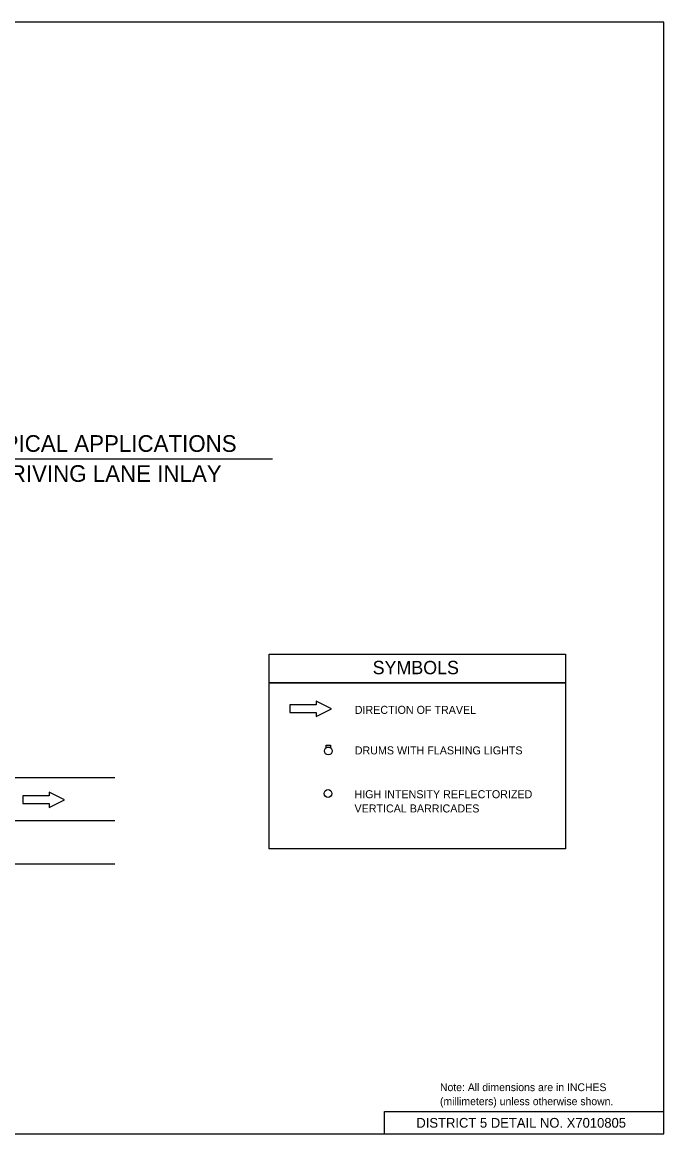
# Model space of a CAD drawing. Extents: x 2262021 to 2262651, y -3123345 to -3122945.
# Drawn here: x 2262420.5 to 2262651.3, y -3123344.7 to -3122944.7 of the extents above; entities that cross this region are included whole.
import ezdxf

# ---------------------------------------------------------------- set-up
doc = ezdxf.new("R2010")
doc.units = 0
for name, color, linetype in [('Default', 7, 'Continuous'), ('RD_Pr_Roadway_Items', 7, 'Continuous'), ('RD_Pr_Roadway_Notes', 7, 'Continuous'), ('SH_General_Details', 7, 'Continuous')]:
    doc.layers.add(name, color=color, linetype=linetype)

msp = doc.modelspace()

# ---------------------------------------------------------------- linework, layer by layer
at = {"layer": 'Default'}
msp.add_lwpolyline([(2262021.31, -3123344.66), (2262651.31, -3123344.66), (2262651.31, -3122944.66), (2262021.31, -3122944.66)], close=True, dxfattribs=at)
at = {"layer": 'RD_Pr_Roadway_Items'}
for p, q in [((2262104.48, -3123216.47), (2262453.85, -3123216.47)), ((2262104.48, -3123231.97), (2262453.85, -3123231.97)), ((2262294.36, -3123247.47), (2262453.85, -3123247.47))]:
    msp.add_line(p, q, dxfattribs=at)
for points in [[(2262516.82, -3123193.09), (2262526.25, -3123193.09), (2262526.25, -3123194.46), (2262531.71, -3123191.71), (2262526.25, -3123188.96), (2262526.25, -3123190.33), (2262516.82, -3123190.33)], [(2262529.79, -3123204.83), (2262531.42, -3123204.83), (2262531.42, -3123205.7), (2262529.79, -3123205.7)], [(2262420.76, -3123225.86), (2262430.19, -3123225.86), (2262430.19, -3123227.23), (2262435.65, -3123224.48), (2262430.19, -3123221.73), (2262430.19, -3123223.1), (2262420.76, -3123223.1)]]:
    msp.add_lwpolyline(points, close=True, dxfattribs=at)
for centre in [(2262530.63, -3123206.89), (2262530.63, -3123206.89), (2262530.51, -3123222.23)]:
    msp.add_circle(centre, 1.41, dxfattribs=at)
at = {"layer": 'RD_Pr_Roadway_Notes'}
msp.add_line((2262410.59, -3123101.75), (2262510.54, -3123101.75), dxfattribs=at)
for points in [[(2262509.31, -3123172.08), (2262615.93, -3123172.08), (2262615.93, -3123182.33), (2262509.31, -3123182.33)], [(2262509.31, -3123182.33), (2262615.93, -3123182.33), (2262615.93, -3123242.11), (2262509.31, -3123242.11)]]:
    msp.add_lwpolyline(points, close=True, dxfattribs=at)
at = {"layer": 'SH_General_Details'}
for p, q in [((2262550.8, -3123344.66), (2262550.8, -3123336.65)), ((2262550.8, -3123336.65), (2262651.32, -3123336.65))]:
    msp.add_line(p, q, dxfattribs=at)

# ---------------------------------------------------------------- texts
at = {"layer": 'RD_Pr_Roadway_Notes'}
for s, height, p in [('TYPICAL APPLICATIONS', 6, (2262403.55, -3123099.26)), ('DRIVING LANE INLAY', 6, (2262410.21, -3123110.06)), ('SYMBOLS', 4.8, (2262546.58, -3123179.28)), ('DIRECTION OF TRAVEL', 2.88, (2262540.14, -3123193.55)), ('DRUMS WITH FLASHING LIGHTS', 2.88, (2262540.14, -3123208.14)), ('HIGH INTENSITY REFLECTORIZED', 2.88, (2262540.04, -3123223.91)), ('VERTICAL BARRICADES', 2.88, (2262540.04, -3123229.03)), ('Note: All dimensions are in INCHES', 2.808, (2262570.8, -3123329.32)), ('(millimeters) unless otherwise shown.', 2.808, (2262570.8, -3123334.37))]:
    msp.add_text(s, height=height, dxfattribs=at).set_placement(p)
at = {"layer": 'SH_General_Details'}
msp.add_text('DISTRICT 5 DETAIL NO. X7010805', height=3.5, dxfattribs=at).set_placement((2262562.3, -3123342.47))

doc.saveas('drawing.dxf')
